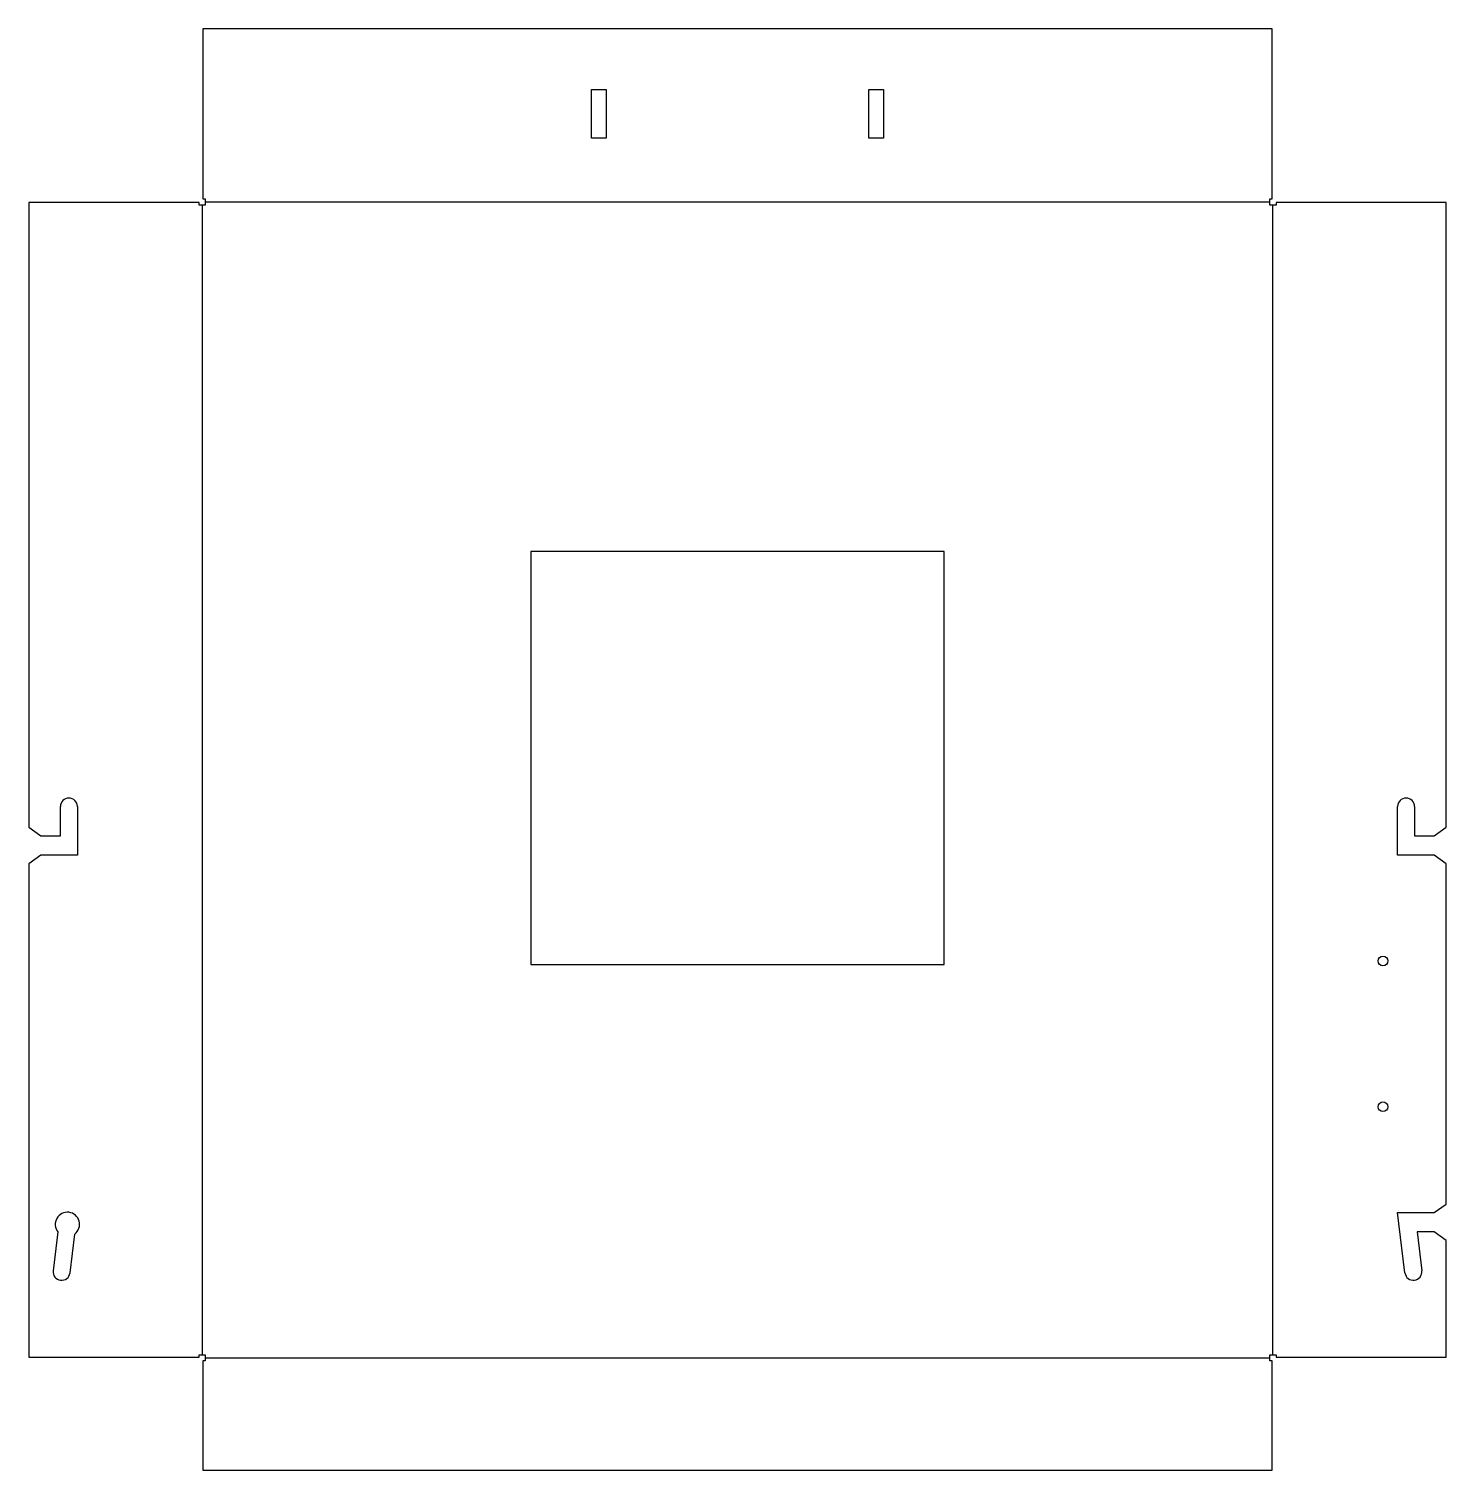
# Model space of a CAD drawing. Header units: millimetres. Extents: x 0 to 583, y 0 to 593.
import ezdxf

# ---------------------------------------------------------------- set-up
doc = ezdxf.new("R2010")
doc.units = ezdxf.units.MM
doc.header["$MEASUREMENT"] = 0
for name, color, linetype in [('Unfold_Sketch012', 7, 'CONTINUOUS'), ('Unfold_Sketch_Bends012', 7, 'CONTINUOUS'), ('Unfold_Sketch_Holes013', 7, 'CONTINUOUS'), ('Unfold_Sketch_Internal004', 7, 'CONTINUOUS')]:
    doc.layers.add(name, color=color, linetype=linetype)

msp = doc.modelspace()

# ---------------------------------------------------------------- linework, layer by layer
at = {"layer": 'Unfold_Sketch012'}
for p, q in [((511.51, 593.03), (71.51, 593.03)), ((71.51, 593.03), (71.51, 523.03)), ((511.51, 523.03), (511.51, 593.03)), ((71.51, 523.03), (72.51, 523.03)), ((72.51, 523.03), (72.51, 520.51)), ((510.51, 520.51), (510.51, 523.03)), ((510.51, 523.03), (511.51, 523.03)), ((70, 521.51), (0, 521.51)), ((0, 521.51), (0, 264.51)), ((70, 520.51), (70, 521.51)), ((72.51, 520.51), (70, 520.51)), ((513.03, 520.51), (510.51, 520.51)), ((583.03, 521.51), (513.03, 521.51)), ((513.03, 521.51), (513.03, 520.51)), ((583.03, 264.51), (583.03, 521.51)), ((13, 261.01), (13, 273.01)), ((20, 273.01), (20, 253.01)), ((563.03, 253.01), (563.03, 273.01)), ((570.03, 273.01), (570.03, 261.01)), ((0, 264.51), (5, 261.01)), ((5, 261.01), (13, 261.01)), ((570.03, 261.01), (578.03, 261.01)), ((578.03, 261.01), (583.03, 264.51)), ((5, 253.01), (0, 249.51)), ((0, 249.51), (0, 46.51)), ((20, 253.01), (5, 253.01)), ((578.03, 253.01), (563.03, 253.01)), ((583.03, 249.51), (578.03, 253.01)), ((583.03, 109.51), (583.03, 249.51)), ((578.03, 106.01), (583.03, 109.51)), ((566.08, 81.2), (563.03, 106.01)), ((563.03, 106.01), (578.03, 106.01)), ((578.03, 98.01), (571.06, 98.01)), ((571.06, 98.01), (573.03, 82.05)), ((583.03, 94.51), (578.03, 98.01)), ((583.03, 46.51), (583.03, 94.51)), ((70, 46.51), (70, 47.51)), ((70, 47.51), (72.51, 47.51)), ((72.51, 47.51), (72.51, 45)), ((510.51, 45), (510.51, 47.51)), ((510.51, 47.51), (513.03, 47.51)), ((513.03, 47.51), (513.03, 46.51)), ((0, 46.51), (25, 46.51)), ((25, 46.51), (70, 46.51)), ((72.51, 45), (71.51, 45)), ((71.51, 45), (71.51, 0)), ((511.51, 45), (510.51, 45)), ((511.51, 0), (511.51, 45)), ((513.03, 46.51), (558.03, 46.51)), ((558.03, 46.51), (583.03, 46.51)), ((71.51, 0), (511.51, 0))]:
    msp.add_line(p, q, dxfattribs=at)
for centre, start, end in [((16.5, 273.01), 0, 180), ((566.53, 273.01), 0, 180), ((569.55, 81.63), -172.98698, 7.01302)]:
    msp.add_arc(centre, 3.5, start, end, dxfattribs=at)
at = {"layer": 'Unfold_Sketch_Bends012'}
for p, q in [((71.26, 520.51), (71.26, 47.51)), ((510.51, 521.77), (72.51, 521.77)), ((511.77, 47.51), (511.77, 520.51)), ((72.51, 46.26), (510.51, 46.26))]:
    msp.add_line(p, q, dxfattribs=at)
at = {"layer": 'Unfold_Sketch_Holes013'}
for centre in [(557.03, 209.51), (557.03, 149.51)]:
    msp.add_circle(centre, 2, dxfattribs=at)
at = {"layer": 'Unfold_Sketch_Internal004'}
for p, q in [((231.51, 568.03), (237.51, 568.03)), ((231.51, 548.03), (231.51, 568.03)), ((237.51, 568.03), (237.51, 548.03)), ((345.51, 568.03), (351.51, 568.03)), ((345.51, 548.03), (345.51, 568.03)), ((351.51, 568.03), (351.51, 548.03)), ((237.51, 548.03), (231.51, 548.03)), ((351.51, 548.03), (345.51, 548.03)), ((206.51, 378.01), (206.51, 208.01)), ((376.51, 378.01), (206.51, 378.01)), ((376.51, 208.01), (376.51, 378.01)), ((206.51, 208.01), (376.51, 208.01)), ((11.96, 98.01), (10, 82.05)), ((16.95, 81.2), (18.91, 97.16))]:
    msp.add_line(p, q, dxfattribs=at)
for centre, radius, start, end in [((15.87, 101.13), 5, -52.58601, -141.44002), ((13.47, 81.63), 3.5, 172.98698, -7.01302)]:
    msp.add_arc(centre, radius, start, end, dxfattribs=at)

doc.saveas('drawing.dxf')
